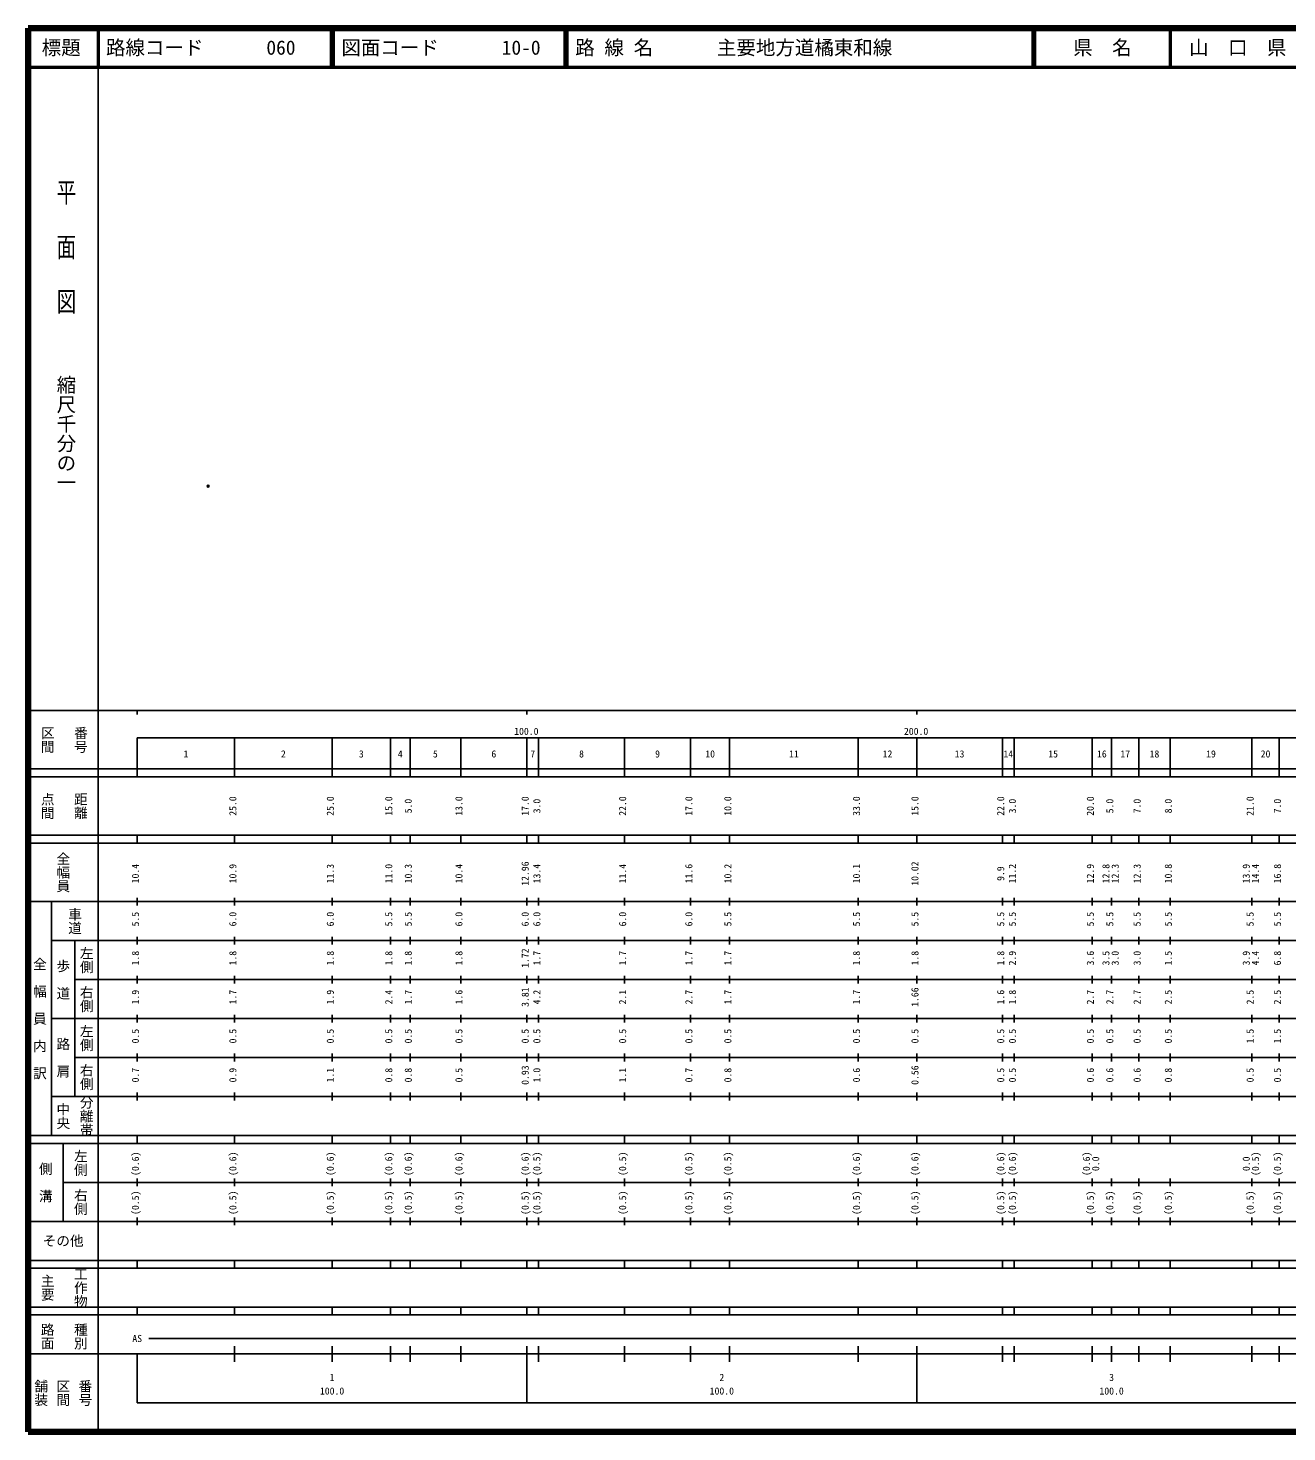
# Model space of a CAD drawing. Units: millimetres on the paper. Extents: x 40 to 680, y 20 to 380.
# Drawn here: x 40 to 363, y 20 to 380 of the extents above; entities that cross this region are included whole.
import ezdxf
from ezdxf.enums import TextEntityAlignment as Align

# ---------------------------------------------------------------- set-up
doc = ezdxf.new("R2010")
doc.units = ezdxf.units.MM
doc.header["$PDMODE"] = 32
doc.header["$PDSIZE"] = 0.5
doc.layers.add('M-OTRS', color=6, linetype='Continuous')
doc.layers.add('M-TTL-TXT', color=7, linetype='Continuous')
for name, color, linetype, lineweight in [('M-TTL', 2, 'Continuous', 140), ('M-TTL-BAND', 7, 'Continuous', 25), ('M-TTL-LINE', 7, 'Continuous', 50)]:
    doc.layers.add(name, color=color, linetype=linetype, lineweight=lineweight)
doc.styles.add('@ＭＳ ゴシック', font='')
doc.styles.add('ＭＳ ゴシック', font='')
doc.styles.get('@ＭＳ ゴシック').set_extended_font_data('@MS Gothic')
doc.styles.get('ＭＳ ゴシック').set_extended_font_data('MS Gothic')

msp = doc.modelspace()

# ---------------------------------------------------------------- linework, layer by layer
at = {"layer": 'M-OTRS'}
msp.add_point((86.202, 262.528), dxfattribs=at)
at = {"layer": 'M-TTL'}
for p, q in [((40, 380), (40, 20)), ((680, 380), (40, 380)), ((40, 20), (680, 20))]:
    msp.add_line(p, q, dxfattribs=at)
at = {"layer": 'M-TTL-BAND'}
for p, q in [((58, 370), (58, 20)), ((40, 205), (579, 205)), ((68, 205), (68, 204)), ((168, 205), (168, 204)), ((268, 205), (268, 204)), ((68, 198), (579, 198)), ((68, 198), (68, 188)), ((93, 188), (93, 198)), ((118, 188), (118, 198)), ((133, 188), (133, 198)), ((138, 188), (138, 198)), ((151, 188), (151, 198)), ((168, 188), (168, 198)), ((171, 188), (171, 198)), ((193, 188), (193, 198)), ((210, 188), (210, 198)), ((220, 188), (220, 198)), ((253, 188), (253, 198)), ((268, 188), (268, 198)), ((290, 188), (290, 198)), ((293, 188), (293, 198)), ((313, 188), (313, 198)), ((318, 188), (318, 198)), ((325, 188), (325, 198)), ((333, 188), (333, 198)), ((354, 188), (354, 198)), ((361, 188), (361, 198)), ((40, 190), (579, 190)), ((40, 188), (579, 188)), ((40, 173), (579, 173)), ((68, 171), (68, 173)), ((93, 171), (93, 173)), ((118, 171), (118, 173)), ((133, 171), (133, 173)), ((138, 171), (138, 173)), ((151, 171), (151, 173)), ((168, 171), (168, 173)), ((171, 171), (171, 173)), ((193, 171), (193, 173)), ((210, 171), (210, 173)), ((220, 171), (220, 173)), ((253, 171), (253, 173)), ((268, 171), (268, 173)), ((290, 171), (290, 173)), ((293, 171), (293, 173)), ((313, 171), (313, 173)), ((318, 171), (318, 173)), ((325, 171), (325, 173)), ((333, 171), (333, 173)), ((354, 171), (354, 173)), ((361, 171), (361, 173)), ((40, 171), (579, 171)), ((40, 156), (579, 156)), ((46, 96), (46, 156)), ((68, 155), (68, 157)), ((93, 155), (93, 157)), ((118, 155), (118, 157)), ((133, 155), (133, 157)), ((138, 155), (138, 157)), ((151, 155), (151, 157)), ((168, 155), (168, 157)), ((171, 155), (171, 157)), ((193, 155), (193, 157)), ((210, 155), (210, 157)), ((220, 155), (220, 157)), ((253, 155), (253, 157)), ((268, 155), (268, 157)), ((290, 155), (290, 157)), ((293, 155), (293, 157)), ((313, 155), (313, 157)), ((318, 155), (318, 157)), ((325, 155), (325, 157)), ((333, 155), (333, 157)), ((354, 155), (354, 157)), ((361, 155), (361, 157)), ((46, 146), (579, 146)), ((52, 146), (52, 106)), ((68, 145), (68, 147)), ((93, 145), (93, 147)), ((118, 145), (118, 147)), ((133, 145), (133, 147)), ((138, 145), (138, 147)), ((151, 145), (151, 147)), ((168, 145), (168, 147)), ((171, 145), (171, 147)), ((193, 145), (193, 147)), ((210, 145), (210, 147)), ((220, 145), (220, 147)), ((253, 145), (253, 147)), ((268, 145), (268, 147)), ((290, 145), (290, 147)), ((293, 145), (293, 147)), ((313, 145), (313, 147)), ((318, 145), (318, 147)), ((325, 145), (325, 147)), ((333, 145), (333, 147)), ((354, 145), (354, 147)), ((361, 145), (361, 147)), ((68, 135), (68, 137)), ((93, 135), (93, 137)), ((118, 135), (118, 137)), ((133, 135), (133, 137)), ((138, 135), (138, 137)), ((151, 135), (151, 137)), ((168, 135), (168, 137)), ((171, 135), (171, 137)), ((193, 135), (193, 137)), ((210, 135), (210, 137)), ((220, 135), (220, 137)), ((253, 135), (253, 137)), ((268, 135), (268, 137)), ((290, 135), (290, 137)), ((293, 135), (293, 137)), ((313, 135), (313, 137)), ((318, 135), (318, 137)), ((325, 135), (325, 137)), ((333, 135), (333, 137)), ((354, 135), (354, 137)), ((361, 135), (361, 137)), ((52, 136), (579, 136)), ((46, 126), (579, 126)), ((68, 125), (68, 127)), ((93, 125), (93, 127)), ((118, 125), (118, 127)), ((133, 125), (133, 127)), ((138, 125), (138, 127)), ((151, 125), (151, 127)), ((168, 125), (168, 127)), ((171, 125), (171, 127)), ((193, 125), (193, 127)), ((210, 125), (210, 127)), ((220, 125), (220, 127)), ((253, 125), (253, 127)), ((268, 125), (268, 127)), ((290, 125), (290, 127)), ((293, 125), (293, 127)), ((313, 125), (313, 127)), ((318, 125), (318, 127)), ((325, 125), (325, 127)), ((333, 125), (333, 127)), ((354, 125), (354, 127)), ((361, 125), (361, 127)), ((52, 116), (579, 116)), ((68, 115), (68, 117)), ((93, 115), (93, 117)), ((118, 115), (118, 117)), ((133, 115), (133, 117)), ((138, 115), (138, 117)), ((151, 115), (151, 117)), ((168, 115), (168, 117)), ((171, 115), (171, 117)), ((193, 115), (193, 117)), ((210, 115), (210, 117)), ((220, 115), (220, 117)), ((253, 115), (253, 117)), ((268, 115), (268, 117)), ((290, 115), (290, 117)), ((293, 115), (293, 117)), ((313, 115), (313, 117)), ((318, 115), (318, 117)), ((325, 115), (325, 117)), ((333, 115), (333, 117)), ((354, 115), (354, 117)), ((361, 115), (361, 117)), ((46, 106), (579, 106)), ((68, 105), (68, 107)), ((93, 105), (93, 107)), ((118, 105), (118, 107)), ((133, 105), (133, 107)), ((138, 105), (138, 107)), ((151, 105), (151, 107)), ((168, 105), (168, 107)), ((171, 105), (171, 107)), ((193, 105), (193, 107)), ((210, 105), (210, 107)), ((220, 105), (220, 107)), ((253, 105), (253, 107)), ((268, 105), (268, 107)), ((290, 105), (290, 107)), ((293, 105), (293, 107)), ((313, 105), (313, 107)), ((318, 105), (318, 107)), ((325, 105), (325, 107)), ((333, 105), (333, 107)), ((354, 105), (354, 107)), ((361, 105), (361, 107)), ((40, 96), (579, 96)), ((40, 94), (579, 94)), ((49, 94), (49, 74)), ((68, 94), (68, 96)), ((93, 94), (93, 96)), ((118, 94), (118, 96)), ((133, 94), (133, 96)), ((138, 94), (138, 96)), ((151, 94), (151, 96)), ((168, 94), (168, 96)), ((171, 94), (171, 96)), ((193, 94), (193, 96)), ((210, 94), (210, 96)), ((220, 94), (220, 96)), ((253, 94), (253, 96)), ((268, 94), (268, 96)), ((290, 94), (290, 96)), ((293, 94), (293, 96)), ((313, 94), (313, 96)), ((318, 94), (318, 96)), ((325, 94), (325, 96)), ((333, 94), (333, 96)), ((354, 94), (354, 96)), ((361, 94), (361, 96)), ((49, 84), (579, 84)), ((68, 83), (68, 85)), ((93, 83), (93, 85)), ((118, 83), (118, 85)), ((133, 83), (133, 85)), ((138, 83), (138, 85)), ((151, 83), (151, 85)), ((168, 83), (168, 85)), ((171, 83), (171, 85)), ((193, 83), (193, 85)), ((210, 83), (210, 85)), ((220, 83), (220, 85)), ((253, 83), (253, 85)), ((268, 83), (268, 85)), ((290, 83), (290, 85)), ((293, 83), (293, 85)), ((313, 83), (313, 85)), ((318, 83), (318, 85)), ((325, 83), (325, 85)), ((333, 83), (333, 85)), ((354, 83), (354, 85)), ((361, 83), (361, 85)), ((40, 74), (579, 74)), ((68, 73), (68, 75)), ((93, 73), (93, 75)), ((118, 73), (118, 75)), ((133, 73), (133, 75)), ((138, 73), (138, 75)), ((151, 73), (151, 75)), ((168, 73), (168, 75)), ((171, 73), (171, 75)), ((193, 73), (193, 75)), ((210, 73), (210, 75)), ((220, 73), (220, 75)), ((253, 73), (253, 75)), ((268, 73), (268, 75)), ((290, 73), (290, 75)), ((293, 73), (293, 75)), ((313, 73), (313, 75)), ((318, 73), (318, 75)), ((325, 73), (325, 75)), ((333, 73), (333, 75)), ((354, 73), (354, 75)), ((361, 73), (361, 75)), ((40, 64), (579, 64)), ((40, 62), (579, 62)), ((68, 62), (68, 64)), ((93, 62), (93, 64)), ((118, 62), (118, 64)), ((133, 62), (133, 64)), ((138, 62), (138, 64)), ((151, 62), (151, 64)), ((168, 62), (168, 64)), ((171, 62), (171, 64)), ((193, 62), (193, 64)), ((210, 62), (210, 64)), ((220, 62), (220, 64)), ((253, 62), (253, 64)), ((268, 62), (268, 64)), ((290, 62), (290, 64)), ((293, 62), (293, 64)), ((313, 62), (313, 64)), ((318, 62), (318, 64)), ((325, 62), (325, 64)), ((333, 62), (333, 64)), ((354, 62), (354, 64)), ((361, 62), (361, 64)), ((40, 52), (579, 52)), ((68, 50), (68, 52)), ((93, 50), (93, 52)), ((118, 50), (118, 52)), ((133, 50), (133, 52)), ((138, 50), (138, 52)), ((151, 50), (151, 52)), ((168, 50), (168, 52)), ((171, 50), (171, 52)), ((193, 50), (193, 52)), ((210, 50), (210, 52)), ((220, 50), (220, 52)), ((253, 50), (253, 52)), ((268, 50), (268, 52)), ((290, 50), (290, 52)), ((293, 50), (293, 52)), ((313, 50), (313, 52)), ((318, 50), (318, 52)), ((325, 50), (325, 52)), ((333, 50), (333, 52)), ((354, 50), (354, 52)), ((361, 50), (361, 52)), ((40, 50), (579, 50)), ((71, 44), (563, 44)), ((40, 40), (579, 40)), ((68, 40), (68, 27.5)), ((93, 38), (93, 42)), ((118, 38), (118, 42)), ((133, 38), (133, 42)), ((138, 38), (138, 42)), ((151, 38), (151, 42)), ((168, 27.5), (168, 42)), ((171, 38), (171, 42)), ((193, 38), (193, 42)), ((210, 38), (210, 42)), ((220, 38), (220, 42)), ((253, 38), (253, 42)), ((268, 27.5), (268, 42)), ((290, 38), (290, 42)), ((293, 38), (293, 42)), ((313, 38), (313, 42)), ((318, 38), (318, 42)), ((325, 38), (325, 42)), ((333, 38), (333, 42)), ((354, 38), (354, 42)), ((361, 38), (361, 42)), ((68, 27.5), (579, 27.5))]:
    msp.add_line(p, q, dxfattribs=at)
at = {"layer": 'M-TTL-LINE'}
for p, q in [((58, 380), (58, 370)), ((117.75, 380), (117.75, 370)), ((118.25, 380), (118.25, 370)), ((177.75, 380), (177.75, 370)), ((178.25, 380), (178.25, 370)), ((297.75, 380), (297.75, 370)), ((298.25, 380), (298.25, 370)), ((333, 380), (333, 370)), ((40, 370), (680, 370))]:
    msp.add_line(p, q, dxfattribs=at)

# ---------------------------------------------------------------- texts
at = {"layer": 'M-TTL-BAND', "style": '@ＭＳ ゴシック', "width": 1.4}
msp.add_text('平  面  図', height=3.666, rotation=270, dxfattribs=at).set_placement((49.777, 306.475), align=Align.MIDDLE_RIGHT)
at = {"layer": 'M-TTL-BAND', "style": '@ＭＳ ゴシック'}
msp.add_text('縮尺千分の一', height=3.666, rotation=270, dxfattribs=at).set_placement((49.777, 261.03), align=Align.MIDDLE_RIGHT)
for s, p in [('区間', (45, 197.5)), ('番号', (53.5, 197.5)), ('点間', (45, 180.5)), ('距離', (53.5, 180.5)), ('全幅員', (49, 163.5)), ('車道', (52, 151)), ('左側', (55, 141)), ('全\u3000幅\u3000員\u3000内\u3000訳', (43, 126)), ('歩\u3000道', (49, 136)), ('右側', (55, 131)), ('左側', (55, 121)), ('路\u3000肩', (49, 116)), ('右側', (55, 111)), ('分離帯', (55, 101)), ('中央', (49, 101)), ('左側', (53.5, 89)), ('側\u3000溝', (44.5, 84)), ('右側', (53.5, 79)), ('工作物', (53.5, 57)), ('主要', (45, 57)), ('路面', (45, 44.5)), ('種別', (53.5, 44.5)), ('舗装', (43.333, 30)), ('区間', (49, 30)), ('番号', (54.667, 30))]:
    msp.add_text(s, height=2.566, rotation=270, dxfattribs=at).set_placement(p, align=Align.MIDDLE_CENTER)
at = {"layer": 'M-TTL-BAND', "style": 'ＭＳ ゴシック'}
for s, p in [('100.0', (167.844, 198.195)), ('200.0', (267.844, 198.195)), ('1', (80.5, 192.405)), ('2', (105.5, 192.405)), ('3', (125.5, 192.405)), ('4', (135.5, 192.405)), ('5', (144.5, 192.405)), ('6', (159.5, 192.405)), ('7', (169.5, 192.405)), ('8', (182, 192.405)), ('9', (201.5, 192.405)), ('10', (215, 192.405)), ('11', (236.5, 192.405)), ('12', (260.5, 192.405)), ('13', (279, 192.405)), ('14', (291.5, 192.405)), ('15', (303, 192.405)), ('16', (315.5, 192.405)), ('17', (321.5, 192.405)), ('18', (329, 192.405)), ('19', (343.5, 192.405)), ('20', (357.5, 192.405)), ('AS', (68, 42.5)), ('1', (118, 32.523)), ('2', (218, 32.523)), ('3', (318, 32.523)), ('100.0', (118, 29.033)), ('100.0', (218, 29.033)), ('100.0', (318, 29.033))]:
    msp.add_text(s, height=1.833, dxfattribs=at).set_placement(p, align=Align.BOTTOM_CENTER)
for s, p in [('25.0', (94, 180.5)), ('25.0', (119, 180.5)), ('15.0', (134, 180.5)), ('5.0', (139, 180.5)), ('13.0', (152, 180.5)), ('17.0', (169, 180.5)), ('3.0', (172, 180.5)), ('22.0', (194, 180.5)), ('17.0', (211, 180.5)), ('10.0', (221, 180.5)), ('33.0', (254, 180.5)), ('15.0', (269, 180.5)), ('22.0', (291, 180.5)), ('3.0', (294, 180.5)), ('20.0', (314, 180.5)), ('5.0', (319, 180.5)), ('7.0', (326, 180.5)), ('8.0', (334, 180.5)), ('21.0', (355, 180.5)), ('7.0', (362, 180.5)), ('12.96', (169, 163.174)), ('10.02', (269, 163.174)), ('10.4', (69, 163.174)), ('10.9', (94, 163.174)), ('11.3', (119, 163.174)), ('11.0', (134, 163.174)), ('10.3', (139, 163.174)), ('10.4', (152, 163.174)), ('13.4', (172, 163.174)), ('11.4', (194, 163.174)), ('11.6', (211, 163.174)), ('10.2', (221, 163.174)), ('10.1', (254, 163.174)), ('9.9', (291, 163.174)), ('11.2', (294, 163.174)), ('12.9', (314, 163.174)), ('12.8', (318, 163.174)), ('12.3', (320.37, 163.174)), ('12.3', (326, 163.174)), ('10.8', (334, 163.174)), ('13.9', (354, 163.174)), ('14.4', (356.37, 163.174)), ('16.8', (362, 163.174)), ('5.5', (69, 151.5)), ('6.0', (94, 151.5)), ('6.0', (119, 151.5)), ('5.5', (134, 151.5)), ('5.5', (139, 151.5)), ('6.0', (152, 151.5)), ('6.0', (169, 151.5)), ('6.0', (172, 151.5)), ('6.0', (194, 151.5)), ('6.0', (211, 151.5)), ('5.5', (221, 151.5)), ('5.5', (254, 151.5)), ('5.5', (269, 151.5)), ('5.5', (291, 151.5)), ('5.5', (294, 151.5)), ('5.5', (314, 151.5)), ('5.5', (319, 151.5)), ('5.5', (326, 151.5)), ('5.5', (334, 151.5)), ('5.5', (355, 151.5)), ('5.5', (362, 151.5)), ('1.8', (69, 141.5)), ('1.8', (94, 141.5)), ('1.8', (119, 141.5)), ('1.8', (134, 141.5)), ('1.8', (139, 141.5)), ('1.8', (152, 141.5)), ('1.72', (169, 141.5)), ('1.7', (172, 141.5)), ('1.7', (194, 141.5)), ('1.7', (211, 141.5)), ('1.7', (221, 141.5)), ('1.8', (254, 141.5)), ('1.8', (269, 141.5)), ('1.8', (291, 141.5)), ('2.9', (294, 141.5)), ('3.6', (314, 141.5)), ('3.5', (318, 141.5)), ('3.0', (320.37, 141.5)), ('3.0', (326, 141.5)), ('1.5', (334, 141.5)), ('3.9', (354, 141.5)), ('4.4', (356.37, 141.5)), ('6.8', (362, 141.5)), ('1.9', (69, 131.5)), ('1.7', (94, 131.5)), ('1.9', (119, 131.5)), ('2.4', (134, 131.5)), ('1.7', (139, 131.5)), ('1.6', (152, 131.5)), ('3.81', (169, 131.5)), ('4.2', (172, 131.5)), ('2.1', (194, 131.5)), ('2.7', (211, 131.5)), ('1.7', (221, 131.5)), ('1.7', (254, 131.5)), ('1.66', (269, 131.5)), ('1.6', (291, 131.5)), ('1.8', (294, 131.5)), ('2.7', (314, 131.5)), ('2.7', (319, 131.5)), ('2.7', (326, 131.5)), ('2.5', (334, 131.5)), ('2.5', (355, 131.5)), ('2.5', (362, 131.5)), ('0.5', (69, 121.5)), ('0.5', (94, 121.5)), ('0.5', (119, 121.5)), ('0.5', (134, 121.5)), ('0.5', (139, 121.5)), ('0.5', (152, 121.5)), ('0.5', (169, 121.5)), ('0.5', (172, 121.5)), ('0.5', (194, 121.5)), ('0.5', (211, 121.5)), ('0.5', (221, 121.5)), ('0.5', (254, 121.5)), ('0.5', (269, 121.5)), ('0.5', (291, 121.5)), ('0.5', (294, 121.5)), ('0.5', (314, 121.5)), ('0.5', (319, 121.5)), ('0.5', (326, 121.5)), ('0.5', (334, 121.5)), ('1.5', (355, 121.5)), ('1.5', (362, 121.5)), ('0.7', (69, 111.5)), ('0.9', (94, 111.5)), ('1.1', (119, 111.5)), ('0.8', (134, 111.5)), ('0.8', (139, 111.5)), ('0.5', (152, 111.5)), ('0.93', (169, 111.5)), ('1.0', (172, 111.5)), ('1.1', (194, 111.5)), ('0.7', (211, 111.5)), ('0.8', (221, 111.5)), ('0.6', (254, 111.5)), ('0.56', (269, 111.5)), ('0.5', (291, 111.5)), ('0.5', (294, 111.5)), ('0.6', (314, 111.5)), ('0.6', (319, 111.5)), ('0.6', (326, 111.5)), ('0.8', (334, 111.5)), ('0.5', (355, 111.5)), ('0.5', (362, 111.5)), ('(0.6)', (69, 88.764)), ('(0.6)', (94, 88.764)), ('(0.6)', (119, 88.764)), ('(0.6)', (134, 88.764)), ('(0.6)', (139, 88.764)), ('(0.6)', (152, 88.764)), ('(0.6)', (169, 88.764)), ('(0.5)', (172, 88.764)), ('(0.5)', (194, 88.764)), ('(0.5)', (211, 88.764)), ('(0.5)', (221, 88.764)), ('(0.6)', (254, 88.764)), ('(0.6)', (269, 88.764)), ('(0.6)', (291, 88.764)), ('(0.6)', (294, 88.764)), ('(0.6)', (313, 88.764)), ('0.0', (315.37, 88.764)), ('0.0', (354, 88.764)), ('(0.5)', (356.37, 88.764)), ('(0.5)', (362, 88.764)), ('(0.5)', (69, 78.764)), ('(0.5)', (94, 78.764)), ('(0.5)', (119, 78.764)), ('(0.5)', (134, 78.764)), ('(0.5)', (139, 78.764)), ('(0.5)', (152, 78.764)), ('(0.5)', (169, 78.764)), ('(0.5)', (172, 78.764)), ('(0.5)', (194, 78.764)), ('(0.5)', (211, 78.764)), ('(0.5)', (221, 78.764)), ('(0.5)', (254, 78.764)), ('(0.5)', (269, 78.764)), ('(0.5)', (291, 78.764)), ('(0.5)', (294, 78.764)), ('(0.5)', (314, 78.764)), ('(0.5)', (319, 78.764)), ('(0.5)', (326, 78.764)), ('(0.5)', (334, 78.764)), ('(0.5)', (355, 78.764)), ('(0.5)', (362, 78.764))]:
    msp.add_text(s, height=1.833, rotation=90, dxfattribs=at).set_placement(p, align=Align.BOTTOM_CENTER)
msp.add_text('その他', height=2.566, dxfattribs=at).set_placement((49, 69), align=Align.MIDDLE_CENTER)
at = {"layer": 'M-TTL-TXT', "style": 'ＭＳ ゴシック'}
for s, p in [('標題', (48.5, 375)), ('県\u3000名', (315.625, 375)), ('山\u3000口\u3000県', (350.375, 375))]:
    msp.add_text(s, height=3.666, dxfattribs=at).set_placement(p, align=Align.MIDDLE_CENTER)
for s, p in [('路線コード', (60, 375)), ('060', (101.142, 375)), ('図面コード', (120.38, 375)), ('10-0', (161.521, 375)), ('路 線 名', (180.38, 375)), ('主要地方道橘東和線', (216.734, 375))]:
    msp.add_text(s, height=3.666, dxfattribs=at).set_placement(p, align=Align.MIDDLE_LEFT)

doc.saveas('drawing.dxf')
